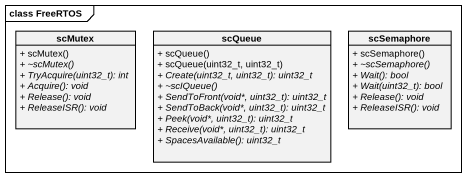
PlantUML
@startuml
mainframe class FreeRTOS
hide circle
hide empty members
skinparam classAttributeIconSize 0
class scMutex {
  + scMutex()
  {abstract} + ~scMutex()
  {abstract} + TryAcquire(uint32_t): int
  {abstract} + Acquire(): void
  {abstract} + Release(): void
  {abstract} + ReleaseISR(): void
}
class scQueue {
  + scQueue()
  + scQueue(uint32_t, uint32_t)
  {abstract} + Create(uint32_t, uint32_t): uint32_t
  {abstract} + ~scIQueue()
  {abstract} + SendToFront(void*, uint32_t): uint32_t
  {abstract} + SendToBack(void*, uint32_t): uint32_t
  {abstract} + Peek(void*, uint32_t): uint32_t
  {abstract} + Receive(void*, uint32_t): uint32_t
  {abstract} + SpacesAvailable(): uint32_t
}
class scSemaphore {
  + scSemaphore()
  {abstract} + ~scSemaphore()
  {abstract} + Wait(): bool
  {abstract} + Wait(uint32_t): bool
  {abstract} + Release(): void
  {abstract} + ReleaseISR(): void
}
@enduml
